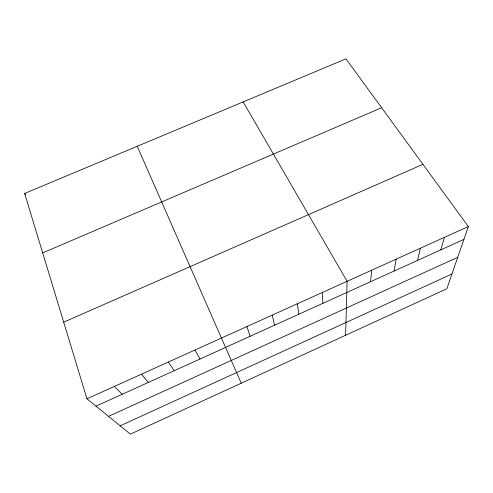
<?xml version="1.0" encoding="UTF-8"?>
<svg xmlns="http://www.w3.org/2000/svg" width="493" height="493" viewBox="0 0 493 493"><rect width="100%" height="100%" fill="white"/><g stroke="black" fill="none" stroke-linecap="round" stroke-linejoin="round"><path stroke-width="0.74" d="M345.599 335.265L347.115 281.306L243.178 101.909M370.551 281.713L371.71 270.195M394.129 271.027L396.132 259.164M417.553 260.409L420.375 248.219M440.81 249.871L444.452 237.343M468.35 226.552L446.843 288.75L130.362 434.154L86.953 398.8L24.65 193.453L345.963 58.846L468.35 226.552L86.953 398.8M120.15 425.841L451.939 274.009M108.522 416.369L457.714 257.309M95.987 406.158L463.907 239.401M63.702 322.175L422.945 164.335M42.688 252.909L381.631 107.721M114.259 386.469L122.282 394.24M141.355 374.23L148.381 382.414M24.65 193.453L25.544 194.624M168.242 362.09L174.288 370.668M194.932 350.036L200.004 359.015M137.239 146.285L241.256 383.203M246.919 326.557L250.13 336.294M272.247 315.119L274.552 325.226M297.384 303.768L298.807 314.232M322.342 292.497L322.89 303.318"/></g></svg>
